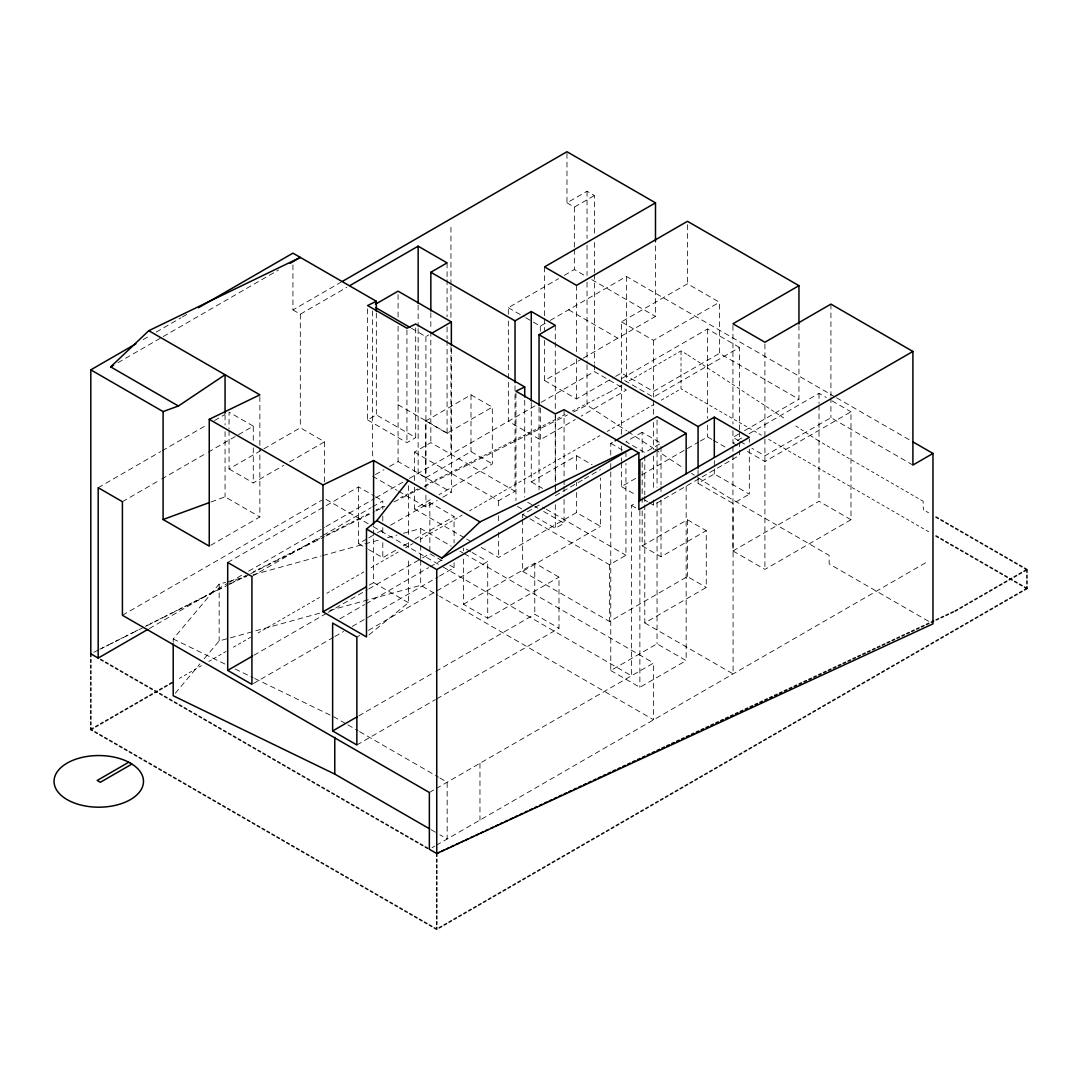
<?xml version="1.0" encoding="UTF-8"?>
<svg xmlns="http://www.w3.org/2000/svg" width="1081" height="1081" viewBox="0 0 1081 1081"><rect width="100%" height="100%" fill="white"/><g stroke="black" fill="none" stroke-linecap="round" stroke-linejoin="round"><path stroke-width="0.75" stroke-dasharray="5 3.75" d="M173.203 642.303L173.203 638.966L219.159 584.132L225.632 582.348M175.352 693.205L199.917 663.883M204.201 658.775L219.159 640.925L321.557 612.67M369.04 634.858L408.388 602.685L408.388 557.526M143.151 339.623L150.421 335.421M156.245 332.07L180.959 317.8M182.419 316.949L186.783 314.436M117.978 362.675L161.745 337.407M163.204 336.569L278.439 270.034M292.937 264.831L292.937 309.936L341.042 282.168M292.937 309.936L300.315 314.193L346.866 287.33M566.971 153.38L566.971 202.85L587.037 191.256L594.415 195.512L594.415 235.766M566.971 202.85L574.349 207.106L594.415 195.512M98.182 487.693L160.704 451.601M162.15 450.763L207.228 424.738M214.497 420.536L224.686 414.658M122.41 501.692L160.218 479.856M161.677 479.018L206.741 452.993M208.201 452.155L253.278 426.13L253.278 441.17M411.51 328.3L425.914 336.61L428.738 334.975M229.05 430.522L229.05 468.938L262.494 449.615M263.953 448.777L300.315 427.779L324.557 441.778L324.557 481.869M508.34 314.368L508.34 307.68L558.553 278.695M564.296 275.385L574.349 269.574L585.97 276.29M229.05 468.938L253.278 482.923L283.83 465.289M289.64 461.938L324.557 441.778M367.594 308.896L367.594 419.928L376.337 414.888L415.685 437.602L415.685 324.016M525.785 317.76L540.311 326.138L548.797 321.246M550.215 320.422L626.385 276.452L835.154 396.984M210.7 545.31L259.859 516.934L259.859 448.358M418.144 328.624L418.144 473.343L425.752 477.748L425.752 420.955L471.005 394.822L492.314 407.132L492.314 463.925L438.954 494.733M367.594 419.928L406.942 442.656L415.685 437.602M621.467 434.319L621.467 321.881L687.462 283.776L719.433 302.234L719.433 353.352L798.954 399.254L798.954 325.759M122.41 615.278L321.652 500.246M375.458 474.6L383.944 469.708M389.592 466.438L398.078 461.546L451.358 492.301L451.358 346.974M414.442 480.491L414.442 452.088L430.833 442.629L515.029 491.247L515.029 384.336M425.752 420.955L447.075 433.251L492.314 407.132M227.699 562.471L358.568 486.923L374.242 495.976M544.54 340.407L544.54 380.498L581.889 358.933M583.335 358.095L655.491 316.436L655.491 241.266M149.313 628.561L228.213 583.01M229.672 582.159L242.82 574.565M248.657 571.2L324.638 527.339M326.097 526.488L374.31 498.652M375.769 497.814L407.915 479.248M409.375 478.41L535.433 405.632M541.135 402.348L594.415 371.58L626.385 390.038L581.159 416.144M621.467 321.881L653.437 340.339L719.433 302.234M251.927 576.47L321.733 536.176M323.178 535.325L371.161 507.624M372.621 506.786L382.796 500.908L382.796 509.259M425.752 477.748L471.005 451.628L492.314 463.925M544.54 380.498L576.511 398.957L614.211 377.188M615.67 376.35L621.467 372.999L653.437 391.457L719.433 353.352M739.512 347.447L707.542 328.989L621.467 378.674L653.437 397.132L739.512 347.447L739.512 430.062M609.698 392.092L612.157 390.673M614.616 389.255L617.075 387.836M619.535 386.417L621.994 384.998M629.372 380.742L631.831 379.323M634.29 377.904L636.75 376.485M639.209 375.066L641.668 373.634M644.127 372.215L646.587 370.797M649.046 369.378L651.505 367.959M653.964 366.54L656.424 365.121M658.883 363.702L661.342 362.284M663.802 360.865L666.261 359.446M668.72 358.027L671.179 356.608M673.639 355.19L676.098 353.757M678.557 352.338L681.016 350.92L681.841 351.393M414.442 487.166L414.442 508.894L433.184 498.071M358.568 486.923L358.568 543.716L367.297 538.676M368.743 537.838L376.026 533.636M377.472 532.798L384.741 528.595M390.565 525.244L429.846 502.557L454.074 516.556L454.074 542.932M508.34 321.043L508.34 421.279L540.311 439.737L575.322 419.523M398.551 491.193L425.914 506.989L437.224 500.462M442.872 497.206L451.358 492.301M368.54 549.472L382.796 557.701L397.349 549.31M403.159 545.946L408.983 542.594M414.793 539.23L454.074 516.556M179.338 678.436L181.797 677.017M184.256 675.598L186.716 674.166M189.175 672.747L191.634 671.328M194.094 669.909L196.553 668.49M199.012 667.072L201.471 665.653M208.849 661.396L211.308 659.978M213.768 658.559L216.214 657.14M218.673 655.708L221.132 654.289M223.591 652.87L226.051 651.451M233.428 647.195L235.888 645.776M238.347 644.357L240.806 642.938M243.266 641.519L245.725 640.101M248.184 638.682L250.643 637.263M258.021 632.993L260.48 631.574M262.94 630.155L265.399 628.737M267.858 627.318L270.318 625.899M272.777 624.48L275.236 623.061M277.695 621.643L280.155 620.224M282.614 618.805L285.073 617.373M287.532 615.954L289.992 614.535M292.451 613.116L294.91 611.697M297.37 610.279L299.829 608.86M302.288 607.441L304.747 606.022M307.207 604.603L309.666 603.184M312.125 601.766L314.585 600.347M317.044 598.915L319.503 597.496M326.881 593.239L329.34 591.82M331.799 590.402L334.259 588.983M336.718 587.564L339.177 586.145M341.637 584.726L344.096 583.308M346.555 581.889L349.014 580.456M351.474 579.038L353.933 577.619M356.392 576.2L358.851 574.781M361.311 573.362L363.77 571.944M371.148 567.687L373.607 566.268M376.066 564.85L378.526 563.431M380.985 562.012L383.444 560.58M385.903 559.161L388.363 557.742M390.822 556.323L393.281 554.904M395.741 553.486L398.2 552.067M405.578 547.81L408.037 546.391M410.496 544.973L412.956 543.554M420.333 539.284L422.793 537.865M425.252 536.446L427.711 535.027M430.17 533.609L432.63 532.19M435.089 530.771L437.548 529.352M440.008 527.933L442.467 526.515M444.926 525.096L447.385 523.663M449.845 522.245L452.304 520.826M454.763 519.407L457.222 517.988M459.682 516.569L462.141 515.151M469.519 510.894L471.978 509.475M474.437 508.056L476.897 506.638M479.356 505.219L481.815 503.787M484.274 502.368L486.734 500.949M489.193 499.53L491.652 498.111M494.112 496.692L496.571 495.274M499.03 493.855L501.489 492.436M503.949 491.017L506.408 489.598M508.867 488.18L511.327 486.761M513.786 485.328L516.245 483.91M518.704 482.491L521.164 481.072M523.623 479.653L526.082 478.234M528.541 476.816L531.001 475.397M533.46 473.978L535.919 472.559M538.379 471.14L540.838 469.722M543.297 468.303L545.756 466.87M548.216 465.452L550.675 464.033M553.134 462.614L555.593 461.195M558.053 459.776L560.512 458.358M562.971 456.939L565.431 455.52M567.89 454.101L570.349 452.682M572.808 451.263L575.268 449.845M577.727 448.412L580.186 446.994M582.645 445.575L585.105 444.156M587.564 442.737L590.023 441.318M592.483 439.899L594.942 438.481M597.401 437.062L599.86 435.643M607.238 431.387L609.698 429.968M612.157 428.535L614.616 427.117M617.075 425.698L619.535 424.279M621.994 422.86L624.453 421.441M626.912 420.023L629.372 418.604M631.831 417.185L634.29 415.766M636.75 414.347L639.209 412.928M641.668 411.51L644.127 410.077M646.587 408.659L649.046 407.24M651.505 405.821L653.964 404.402M661.342 400.146L663.802 398.727M666.261 397.308L668.72 395.889M671.179 394.47L673.639 393.052M676.098 391.619L678.557 390.2M414.442 452.088L498.638 500.706L515.029 491.247M531.271 402.578L531.271 481.869L576.511 455.75L592.05 464.708M610.765 455.115L610.765 443.332L613.657 441.67M369.256 585.105L373.594 582.605L373.594 525.731M253.873 655.275L326.584 613.292M328.043 612.454L367.31 589.78M368.756 588.942L421.117 558.715M422.563 557.877L429.846 553.675L444.102 561.904M642.168 432.305L625.94 441.683L644.789 452.561L661.018 443.196L642.168 432.305L642.168 455.696M339.893 618.859L364.608 604.59M366.067 603.752L428.589 567.647M430.049 566.809L443.129 559.255M522.65 517.907L522.65 514.57L539.041 505.097L544.838 508.448M555.283 495.733L583.01 479.721M584.47 478.869L600.523 469.6M253.386 683.53L333.367 637.358M334.826 636.52L343.555 631.48M352.271 626.44L438.075 576.903M439.535 576.065L454.074 567.674L454.074 562.728M356.865 637.047L359.77 635.371M368.486 630.331L435.373 591.712M436.832 590.875L487.72 561.485L487.72 618.278L463.492 604.293L463.492 557.526M481.221 547.445L498.638 557.499L576.511 512.543L600.523 526.393L600.523 477.964M621.467 462.979L621.467 486.585L636.06 478.167M641.884 474.789L698.785 441.94M700.245 441.102L707.542 436.886L711.893 439.413M534.906 516.529L555.31 528.312L564.066 523.258L564.066 494.868M738.688 434.049L732.945 437.359L738.769 440.724M744.431 430.738L798.954 399.254M732.945 430.684L732.945 443.048L743.16 437.143M748.998 433.778L819.02 393.349L826.289 397.538M443.278 567.106L631.493 675.787L631.493 505.395L635.858 502.881M463.492 604.293L534.771 563.147L558.999 577.132L558.999 628.25L436.846 698.772M522.65 519.583L522.65 571.363L600.523 526.393M649.073 502.53L653.437 505.043L739.512 455.344L739.512 450.291M698.069 478.315L698.069 483.329L714.311 473.951L749.322 494.166L749.322 449.074M912.905 465.046L830.924 417.712L764.916 455.817L751.849 448.264M487.72 618.278L558.999 577.132M732.945 454.844L732.945 550.945L764.916 569.403L850.99 519.718L850.99 411.807L764.916 461.506L747.484 451.439M529.893 518.745L609.535 564.728L625.94 555.269L625.94 463.398M642.168 510.813L642.168 545.891L687.408 519.772L706.271 530.663L706.271 587.456L644.789 622.953L644.789 504.868M358.797 715.852L434.427 672.193M435.873 671.355L534.771 614.251L558.999 628.25M698.069 483.329L733.08 503.543L749.322 494.166M642.168 545.891L661.018 556.783L706.271 530.663M356.865 744.958L435.386 699.61M522.65 571.363L609.535 621.534L687.408 576.565L706.271 587.456M732.945 550.945L819.02 501.26L850.99 519.718M610.765 471.938L610.765 670.517L657.045 643.79L686.151 660.599L686.151 485.585M429.36 792.495L434.832 789.319M436.211 788.535L653.627 663.004L653.627 719.797L439.616 596.239M610.765 670.517L639.871 687.313L686.151 660.599M432.089 847.707L434.832 846.112M436.211 845.328L925.593 562.782M101.128 648.614L103.573 647.37M106.033 646.141L108.478 644.898M110.938 643.668L113.397 642.425M115.843 641.182L118.302 639.952M120.761 638.709L123.207 637.479M125.666 636.236L128.126 634.993M130.571 633.763L133.031 632.52M135.476 631.29L137.936 630.047M145.3 626.331L147.759 625.102M150.205 623.859L152.664 622.615M155.124 621.386L157.569 620.143M160.029 618.913L162.474 617.67M164.934 616.427L167.393 615.197M169.839 613.954L172.298 612.724M174.757 611.481L177.203 610.238M179.662 609.008L182.121 607.765M184.567 606.536L187.027 605.292M189.472 604.049L191.932 602.82M194.391 601.577L196.837 600.347M199.296 599.104L201.755 597.861M204.201 596.631L206.66 595.388M209.119 594.158L211.565 592.915M214.024 591.672L216.47 590.442M218.93 589.199L221.389 587.969M228.753 584.253L231.199 583.01M233.658 581.781L236.104 580.538M238.563 579.308L241.022 578.065M243.468 576.822L245.928 575.592M253.292 571.876L255.751 570.633M258.197 569.403L260.656 568.16M263.102 566.93L265.561 565.687M268.02 564.444L270.466 563.215M272.925 561.971L275.385 560.742M277.831 559.499L280.29 558.255M282.749 557.026L285.195 555.783M287.654 554.553L290.1 553.31M292.559 552.067L295.018 550.837M297.464 549.594L299.923 548.364M302.383 547.121L304.828 545.878M307.288 544.648L309.747 543.405M312.193 542.176L314.652 540.932M317.098 539.689L319.557 538.46M326.921 534.744L329.381 533.501M331.826 532.271L334.286 531.028M336.731 529.798L339.191 528.555M341.65 527.312L344.096 526.082M346.555 524.839L349.014 523.609M351.46 522.366L353.919 521.123M356.379 519.893L358.824 518.65M361.284 517.421L363.729 516.178M366.189 514.934L368.648 513.705M376.012 509.989L378.458 508.746M380.917 507.516L383.377 506.273M400.551 497.611L403.01 496.368M405.456 495.139L407.915 493.895M410.375 492.666L412.82 491.423M415.28 490.179L417.725 488.95M425.09 485.234L427.549 483.991M430.008 482.761L432.454 481.518M434.913 480.288L437.373 479.045M439.818 477.802L442.278 476.572M444.723 475.329L447.183 474.1M449.642 472.856L452.088 471.613M454.547 470.384L457.006 469.14M459.452 467.911L461.911 466.668M464.357 465.425L466.816 464.195M469.276 462.952L471.721 461.722M474.181 460.479L476.64 459.236M479.086 458.006L481.545 456.763M484.004 455.533L486.45 454.29M488.909 453.047L491.355 451.817M493.814 450.574L496.274 449.345M498.719 448.102L501.179 446.858M503.638 445.629L506.084 444.386M508.543 443.156L511.002 441.913M513.448 440.67L515.907 439.44M518.353 438.197L520.812 436.967M523.272 435.724L525.717 434.481M528.177 433.251L530.636 432.008M533.082 430.779L535.541 429.535M538 428.292L540.446 427.063M542.905 425.819L545.351 424.59M547.81 423.347L550.27 422.103M552.715 420.874L555.175 419.631M557.634 418.401L560.08 417.158M562.539 415.915L564.985 414.685M572.349 410.969L574.808 409.726M577.268 408.496L579.713 407.253M582.173 406.024L584.632 404.78M587.078 403.537L589.537 402.308M591.983 401.065L594.442 399.835M596.901 398.592L599.347 397.349M601.806 396.119L604.265 394.876M606.711 393.646L609.171 392.403M93.817 652.302L98.344 650.046M99.844 649.289L145.097 626.615M146.611 625.858L228.05 585.051M229.564 584.294L249.171 574.47M250.684 573.714L324.584 536.676M326.097 535.919L374.364 511.745M375.877 510.989L384.917 506.449M393.97 501.922L422.63 487.558M424.144 486.801L567.43 415.009M573.457 411.983L587.037 405.186L626.642 430.738M211.119 501.935L225.064 496.841L259.859 516.934M227.253 581.902L246.671 576.538M253.143 574.754L321.138 555.999M322.76 555.553L381.025 539.46M387.511 537.676L397.051 535.041M403.362 533.311L420.698 528.514L451.263 546.175M329.678 610.427L420.698 585.321L438.17 595.401M173.203 638.966L226.051 664.585M235.118 668.99L253.238 677.773M254.751 678.503L334.772 717.311L346.447 724.054M836.613 397.822L911.067 440.805M832.1 400.902L850.99 411.807M591.78 279.641L655.491 316.436M684.3 352.811L686.759 354.23M819.844 441.589L815.52 438.886M822.303 443.007L824.762 444.426M827.222 445.845L829.681 447.264M832.14 448.683L834.6 450.101M837.059 451.52L839.518 452.939M841.977 454.358L844.437 455.79M846.896 457.209L849.355 458.628M851.814 460.047L854.274 461.465M856.733 462.884L859.192 464.303M861.652 465.722L864.111 467.141M866.57 468.559L869.029 469.978M871.489 471.397L873.948 472.816M876.407 474.248L878.867 475.667M881.326 477.086L883.785 478.505M886.244 479.923L888.704 481.342M891.163 482.761L893.622 484.18M896.081 485.599L898.541 487.018M901 488.436L903.459 489.855M905.919 491.274L908.378 492.693M910.837 494.125L913.296 495.544M915.756 496.963L918.215 498.382M920.674 499.8L923.133 501.219L923.133 503.962M923.66 509.948L923.133 506.8M926.12 511.367L928.579 512.786M568.62 309.801L617.805 338.191M682.652 389.728L681.016 388.782L681.016 385.944M685.111 391.146L687.57 392.579M690.029 393.997L692.489 395.416M694.948 396.835L697.407 398.254M699.866 399.673L702.326 401.092M704.785 402.51L707.244 403.929M709.704 405.348L712.163 406.767M714.622 408.186L717.081 409.604M719.541 411.037L722 412.456M724.459 413.874L726.918 415.293M729.378 416.712L731.837 418.131M734.296 419.55L736.756 420.968M739.215 422.387L741.674 423.806M744.133 425.225L746.593 426.644M749.052 428.062L751.511 429.481M753.97 430.914L756.43 432.332M758.889 433.751L761.348 435.17M768.726 439.427L771.185 440.845M773.645 442.264L776.104 443.683M778.563 445.102L781.023 446.521M783.482 447.939L785.941 449.372M788.4 450.791L790.86 452.209M793.319 453.628L795.778 455.047M798.237 456.466L800.697 457.885M803.156 459.303L805.615 460.722M808.075 462.141L810.534 463.56M812.993 464.979L815.452 466.397M817.912 467.83L820.371 469.249M822.83 470.667L825.289 472.086M827.749 473.505L830.208 474.924M832.667 476.343L835.127 477.761M837.586 479.18L840.045 480.599M842.504 482.018L844.964 483.437M847.423 484.856L849.882 486.274M852.341 487.707L854.801 489.125M857.26 490.544L859.719 491.963M862.179 493.382L864.638 494.801M867.097 496.22L869.556 497.638M872.016 499.057L874.475 500.476M876.934 501.895L879.394 503.314M881.853 504.732L884.312 506.165M886.771 507.584L889.231 509.002M891.69 510.421L894.149 511.84M896.608 513.259L899.068 514.678M901.527 516.096L903.986 517.515M906.446 518.934L908.905 520.353M911.364 521.772L913.823 523.19M916.283 524.623L918.742 526.042M921.201 527.46L923.66 528.879M926.12 530.298L928.579 531.717M508.34 307.68L524.326 316.909M740.215 441.561L746.025 444.913M732.945 443.048L740.215 447.237M713.352 440.251L724.973 446.953M928.647 621.332L829.154 563.904L829.154 555.377L724 494.666L695.772 476.14M610.765 443.332L622.413 450.061M621.467 486.585L635.993 494.976M644.722 500.003L647.627 501.692M631.493 505.395L638.871 509.664M398.078 404.753L451.358 435.508M531.271 481.869L542.567 488.396M546.283 509.286L625.94 555.269M527.636 502.233L533.46 505.597M534.919 506.435L537.838 508.124M543.662 511.489L564.066 523.258M517.421 506.435L521.799 508.962M522.65 514.57L528.433 517.907M644.789 622.953L733.08 673.922L733.08 503.543M372.634 476.235L397.119 490.369M414.442 508.894L465.249 538.216M466.695 539.068L472.505 542.419M253.278 426.13L229.05 412.145L229.05 428.846M375.675 496.801L382.796 500.908M470.613 551.621L463.492 547.499L463.492 550.837M472.046 552.432L487.72 561.485M460.006 551.215L462.911 552.891M464.371 553.742L653.627 663.004M449.791 565.201L454.074 567.674M325.989 499.395L372.04 525.988M373.472 526.812L441.818 566.268M358.568 543.716L367.121 548.648M373.594 582.605L408.388 602.685M347.906 724.892L358.122 730.797M359.581 731.634L438.413 777.144M439.872 777.996L447.169 782.198L447.169 839.005L439.872 834.789M431.116 829.722L438.413 833.937M687.948 355.014L690.394 356.635M692.853 358.243L695.313 359.865M697.758 361.473L700.218 363.081M702.664 364.702L705.123 366.31M707.569 367.918L710.028 369.54M712.487 371.148L714.933 372.756M717.392 374.377L719.838 375.985M722.297 377.607L724.743 379.215M727.202 380.823L729.648 382.444M732.107 384.052L734.567 385.66M737.012 387.282L739.472 388.89M741.917 390.498L744.377 392.119M746.822 393.727L749.282 395.349M751.741 396.957L754.187 398.565M756.646 400.186L759.092 401.794M761.551 403.402L763.997 405.024M766.456 406.632L768.902 408.253M771.361 409.861L773.82 411.469M776.266 413.091L778.725 414.699M781.171 416.307L783.63 417.928M795.9 425.995L798.346 427.603M800.805 429.211L803.251 430.833M805.71 432.441L808.156 434.049M810.615 435.67L813.074 437.278M628.047 431.657L653.451 448.345M654.856 449.264L683.07 467.803M691.543 473.356L694.367 475.208M830.924 304.126L830.924 395.997M830.924 397.673L830.924 417.712M819.02 393.349L819.02 403.47M819.02 405.145L819.02 501.26M764.916 343.907L764.916 437.44M764.916 439.116L764.916 569.403M749.322 439.048L749.322 442.386M739.512 431.738L739.512 440.17M739.512 441.859L739.512 448.601M732.945 325.449L732.945 423.995M732.945 446.412L732.945 453.155M714.311 460.587L714.311 467.276M714.311 468.938L714.311 473.951M707.542 328.989L707.542 418.347M707.542 425.09L707.542 436.886M698.069 469.965L698.069 476.653M687.462 224.686L687.462 283.776M687.408 519.772L687.408 576.565M681.016 351.865L681.016 354.703M681.016 357.554L681.016 360.392M681.016 363.23L681.016 366.067M681.016 368.905L681.016 371.742M681.016 374.594L681.016 377.431M681.016 380.269L681.016 383.106M661.018 446.534L661.018 484.95M661.018 486.626L661.018 493.301M661.018 499.99L661.018 556.783M657.045 419.982L657.045 450.277M657.045 451.953L657.045 487.301M657.045 502.435L657.045 643.79M653.437 340.339L653.437 397.132M653.437 400.51L653.437 415.685M653.437 422.428L653.437 449.399M653.437 456.141L653.437 489.869M653.437 499.99L653.437 505.043M644.789 455.939L644.789 494.733M644.789 496.422L644.789 503.178M642.168 462.371L642.168 495.787M642.168 497.449L642.168 504.138M639.871 510.624L639.871 687.313M626.385 276.452L626.385 381.688M625.94 453.371L625.94 456.709M621.467 446.115L621.467 451.182M621.467 457.925L621.467 461.29M610.765 463.533L610.765 470.262M609.535 564.728L609.535 621.534M594.415 242.468L594.415 272.655M594.415 274.331L594.415 363.189M594.415 364.878L594.415 371.58M587.037 191.256L587.037 238.428M587.037 245.157L587.037 275.479M587.037 282.222L587.037 363.067M587.037 364.756L587.037 405.186M576.511 285.357L576.511 352.176M576.511 358.865L576.511 398.957M576.511 455.75L576.511 472.451M576.511 482.477L576.511 485.815M576.511 492.49L576.511 512.543M574.349 207.106L574.349 247.63M574.349 249.319L574.349 269.574M564.066 409.672L564.066 478.167M564.066 479.829L564.066 484.842M564.066 486.518L564.066 493.193M555.31 415.59L555.31 486.247M555.31 487.936L555.31 494.666M555.31 504.759L555.31 528.312M555.283 325.34L555.283 340.529M555.283 342.218L555.283 411.375M555.283 413.064L555.283 482.234M555.283 483.923L555.283 490.666M544.54 266.899L544.54 317.017M544.54 318.692L544.54 330.381M540.311 326.138L540.311 331.151M540.311 407.996L540.311 439.737M539.041 407.253L539.041 489.923M534.771 563.147L534.771 614.251M524.717 400.321L524.717 497.206M515.961 392.876L515.961 500.544M498.638 500.706L498.638 509.056M498.638 515.745L498.638 520.745M498.638 532.447L498.638 557.499M479.964 763.267L479.964 820.074M471.005 394.822L471.005 451.628M450.939 227.24L450.939 284.452M450.939 286.141L450.939 318.111M450.939 346.717L450.939 454.412M447.075 262.872L447.075 278.06M447.075 279.736L447.075 316.855M447.075 326.975L447.075 338.785M447.075 340.474L447.075 433.251M430.833 312.733L430.833 329.597M430.833 331.286L430.833 442.629M429.846 502.557L429.846 552.026M425.914 336.61L425.914 488.436M425.914 495.179L425.914 506.989M420.698 528.514L420.698 543.554M420.698 545.229L420.698 558.593M420.698 560.255L420.698 585.321M418.144 305.072L418.144 326.948M408.388 485.612L408.388 535.784M408.388 542.473L408.388 549.162M406.942 329.921L406.942 442.656M398.078 294.505L398.078 317.882M398.078 326.246L398.078 461.546M382.796 515.948L382.796 520.961M382.796 527.636L382.796 534.325M382.796 542.676L382.796 557.701M376.337 312.99L376.337 414.888M372.634 310.909L372.634 459.357M300.315 314.193L300.315 427.779M259.859 396.511L259.859 446.683M253.278 447.845L253.278 482.923M225.064 414.888L225.064 424.928M225.064 431.616L225.064 496.841M219.159 584.132L219.159 640.925"/><path stroke-width="1.5" d="M90.804 656.653L90.804 369.851L163.096 411.591L163.096 519.502L209.255 546.148L209.255 419.32L322.989 484.977L322.989 611.819L366.5 636.939L366.5 529.028L376.85 520.556L408.388 480.586M225.064 413.212L225.064 374.756L178.406 405.997L110.681 366.891L148.786 330.705L300.315 257.4L290.113 263.305M441.859 558.093L479.964 521.907L631.493 448.601L441.859 558.093L376.85 520.556M90.804 369.851L135.882 343.826M198.418 307.72L292.937 253.143L376.337 301.288L376.337 311.314M110.681 366.891L113.6 365.202M342.501 281.33L566.971 151.732L655.491 202.85L655.491 241.266M349.771 285.641L418.144 246.171L447.075 262.872L430.833 272.25L430.833 311.044M375.458 304.22L398.078 291.167L451.358 321.922L451.358 345.312M655.491 202.85L544.54 266.899L576.511 285.357L687.462 221.308L798.954 285.668L798.954 324.084M431.562 333.353L451.358 321.922M430.833 272.25L515.029 320.854L531.271 311.49L555.283 325.34L539.041 334.718L539.041 405.578M90.804 653.816L98.182 658.086L147.854 629.399M798.954 285.668L732.945 323.773L764.916 342.231L830.924 304.126L912.905 351.46L912.905 465.046L932.971 453.452L932.971 623.832L436.738 853.544L429.36 849.288L429.36 792.495L122.41 615.278L122.41 501.692L98.182 487.693L98.182 658.086M90.804 727.648L90.804 729.54L93.263 728.121M95.723 726.702L98.182 725.283M100.641 723.865L103.1 722.446M105.56 721.027L108.019 719.608M110.478 718.189L112.937 716.771M115.397 715.352L117.856 713.933M120.315 712.501L122.775 711.082M125.234 709.663L127.693 708.244M130.152 706.825L132.612 705.407M135.071 703.988L137.53 702.569M139.989 701.15L142.449 699.731M144.908 698.312L147.367 696.894M149.827 695.475L152.286 694.056M154.745 692.624L157.204 691.205M159.664 689.786L162.123 688.367M164.582 686.948L167.042 685.53M169.501 684.111L171.96 682.692M615.103 440.832L657.045 416.617L686.151 433.413L686.151 473.802M322.989 611.819L366.364 586.767M227.699 670.382L251.927 684.381L251.927 576.47L227.699 562.471L227.699 670.382L252.414 656.113M366.5 529.028L436.738 569.579L638.871 452.871L638.871 509.664L912.905 351.46M686.151 433.413L639.871 460.141L639.871 500.53M539.041 334.718L698.069 426.536L714.311 417.158L749.322 437.373L638.776 501.206M128.707 762.254L97.182 780.455L100.344 782.279L131.868 764.078M332.624 730.959L356.865 744.958L356.865 637.047L332.624 623.048L332.624 730.959L357.352 716.689M955.104 611.062L957.563 609.643M960.023 608.225L962.482 606.792M964.941 605.374L967.4 603.955M969.86 602.536L972.319 601.117M974.778 599.698L977.238 598.279M979.697 596.861L982.156 595.442M984.615 594.023L987.075 592.604M989.534 591.185L991.993 589.767M994.452 588.334L996.912 586.915M999.371 585.497L1001.83 584.078M1004.29 582.659L1006.749 581.24M1009.208 579.821L1011.667 578.403M1014.127 576.984L1016.586 575.565M1019.045 574.146L1021.504 572.727M1023.964 571.309L1026.423 569.89M439.197 927.849L441.656 926.431M444.115 925.012L446.575 923.593M449.034 922.174L451.493 920.755M453.952 919.323L456.412 917.904M458.871 916.485L461.33 915.067M463.79 913.648L466.249 912.229M468.708 910.81L471.167 909.391M473.627 907.972L476.086 906.554M478.545 905.135L481.004 903.716M483.464 902.297L485.923 900.865M488.382 899.446L490.842 898.027M493.301 896.608L495.76 895.19M498.219 893.771L500.679 892.352M503.138 890.933L505.597 889.514M508.056 888.096L510.516 886.677M512.975 885.258L515.434 883.839M517.894 882.42L520.353 880.988M522.812 879.569L525.271 878.15M527.731 876.732L530.19 875.313M532.649 873.894L535.109 872.475M537.568 871.056L540.014 869.637M542.473 868.219L544.932 866.8M547.391 865.381L549.851 863.962M552.31 862.53L554.769 861.111M557.228 859.692L559.688 858.273M562.147 856.855L564.606 855.436M567.066 854.017L569.525 852.598M571.984 851.179L574.443 849.761M576.903 848.342L579.362 846.923M581.821 845.504L584.28 844.072M586.74 842.653L589.199 841.234M591.658 839.815L594.118 838.397M596.577 836.978L599.036 835.559M601.495 834.14L603.955 832.721M606.414 831.303L608.873 829.884M611.333 828.465L613.792 827.046M616.251 825.614L618.71 824.195M621.17 822.776L623.629 821.357M626.088 819.938L628.547 818.52M631.007 817.101L633.466 815.682M635.925 814.263L638.385 812.844M640.844 811.426L643.303 810.007M645.762 808.588L648.222 807.169M650.681 805.737L653.14 804.318M655.599 802.899L658.059 801.48M660.518 800.062L662.977 798.643M665.437 797.224L667.896 795.805M670.355 794.386L672.814 792.968M675.274 791.549L677.733 790.13M680.192 788.711L682.652 787.279M685.111 785.86L687.57 784.441M690.029 783.022L692.489 781.604M694.948 780.185L697.407 778.766M699.866 777.347L702.326 775.928M704.785 774.509L707.244 773.091M709.704 771.672L712.163 770.253M714.622 768.821L717.081 767.402M719.541 765.983L722 764.564M724.459 763.145L726.918 761.727M729.378 760.308L731.837 758.889M734.296 757.47L736.756 756.051M739.215 754.633L741.674 753.214M744.133 751.795L746.593 750.376M749.052 748.944L751.511 747.525M753.97 746.106L756.43 744.687M758.889 743.269L761.348 741.85M763.808 740.431L766.267 739.012M768.726 737.593L771.185 736.175M773.645 734.756L776.104 733.337M778.563 731.918L781.023 730.486M783.482 729.067L785.941 727.648M788.4 726.229L790.86 724.811M793.319 723.392L795.778 721.973M798.237 720.554L800.697 719.135M803.156 717.716L805.615 716.298M808.075 714.879L810.534 713.46M812.993 712.028L815.452 710.609M817.912 709.19L820.371 707.771M822.83 706.352L825.289 704.934M827.749 703.515L830.208 702.096M832.667 700.677L835.127 699.258M837.586 697.84L840.045 696.421M842.504 695.002L844.964 693.57M847.423 692.151L849.882 690.732M852.341 689.313L854.801 687.894M857.26 686.476L859.719 685.057M862.179 683.638L864.638 682.219M867.097 680.8L869.556 679.381M872.016 677.963L874.475 676.544M876.934 675.125L879.394 673.693M881.853 672.274L884.312 670.855M886.771 669.436L889.231 668.017M891.69 666.599L894.149 665.18M896.608 663.761L899.068 662.342M901.527 660.923L903.986 659.505M906.446 658.086L908.905 656.667M911.364 655.235L913.823 653.816M916.283 652.397L918.742 650.978M921.201 649.559L923.66 648.141M926.12 646.722L928.579 645.303M931.038 643.884L933.498 642.465M935.957 641.047L938.416 639.628M940.875 638.209L943.335 636.777M945.794 635.358L948.253 633.939M950.712 632.52L953.172 631.101M955.631 629.683L958.09 628.264M960.55 626.845L963.009 625.426M965.468 624.007L967.927 622.588M970.387 621.17L972.846 619.751M975.305 618.332L977.765 616.9M980.224 615.481L982.683 614.062M985.142 612.643L987.602 611.224M990.061 609.806L992.52 608.387M994.979 606.968L997.439 605.549M999.898 604.13L1002.357 602.712M1004.817 601.293L1007.276 599.874M1009.735 598.442L1012.194 597.023M1014.654 595.604L1017.113 594.185M1019.572 592.766L1022.031 591.348M1024.491 589.929L1026.95 588.51L1026.95 586.618M376.337 301.288L367.594 305.531L406.942 328.246L415.685 324.016L524.717 386.957L524.717 396.984M209.255 419.32L259.859 394.835L148.786 330.705M524.717 386.957L515.961 391.187L555.31 413.901L564.066 409.672L638.871 452.871M322.989 484.977L373.594 460.506L479.964 521.907M436.738 853.544L439.183 852.396M441.629 851.247L444.075 850.112M446.521 848.963L448.98 847.815M451.426 846.666L453.871 845.531M456.317 844.383L458.763 843.234M461.209 842.085L463.668 840.95M466.114 839.802L468.559 838.653M471.005 837.505L473.451 836.37M475.91 835.221L478.356 834.073M480.802 832.924L483.248 831.789M485.693 830.64L488.139 829.492M490.598 828.343L493.044 827.208M495.49 826.06L497.936 824.911M500.381 823.763L502.841 822.627M505.286 821.479L507.732 820.33M510.178 819.182L512.624 818.047M515.069 816.898L517.529 815.75M519.975 814.601L522.42 813.452M524.866 812.317L527.312 811.169M529.771 810.02L532.217 808.872M534.663 807.737L537.108 806.588M539.554 805.44L542.013 804.291M544.459 803.156L546.905 802.007M549.351 800.859L551.796 799.71M554.242 798.575L556.701 797.427M559.147 796.278L561.593 795.13M564.039 793.995L566.485 792.846M568.944 791.697L571.39 790.549M573.835 789.414L576.281 788.265M578.727 787.117L581.173 785.968M583.632 784.833L586.078 783.684M588.523 782.536L590.969 781.387M593.415 780.252L595.874 779.104M598.32 777.955L600.766 776.807M603.212 775.672L605.657 774.523M608.103 773.374L610.562 772.226M613.008 771.091L615.454 769.942M617.9 768.794L620.345 767.645M622.805 766.51L625.25 765.362M627.696 764.213L630.142 763.064M632.588 761.929L635.033 760.781M637.493 759.632L639.938 758.484M642.384 757.349L644.83 756.2M647.276 755.051L649.735 753.903M652.181 752.754L654.627 751.619M657.072 750.471L659.518 749.322M661.977 748.174L664.423 747.039M666.869 745.89L669.315 744.741M671.76 743.593L674.206 742.458M676.665 741.309L679.111 740.161M681.557 739.012L684.003 737.877M686.449 736.729L688.908 735.58M691.354 734.431L693.799 733.296M696.245 732.148L698.691 730.999M701.137 729.851L703.596 728.716M706.042 727.567L708.487 726.418M710.933 725.27L713.379 724.135M715.838 722.986L718.284 721.838M720.73 720.689L723.175 719.554M725.621 718.406L728.067 717.257M730.526 716.108L732.972 714.973M735.418 713.825L737.864 712.676M740.309 711.528L742.769 710.393M745.214 709.244L747.66 708.096M750.106 706.947L752.552 705.812M754.997 704.663L757.457 703.515M759.902 702.366L762.348 701.231M764.794 700.083L767.24 698.934M769.699 697.785L772.145 696.65M774.591 695.502L777.036 694.353M779.482 693.205L781.941 692.07M784.387 690.921L786.833 689.773M789.279 688.624L791.724 687.475M794.17 686.34L796.629 685.192M799.075 684.043L801.521 682.895M803.967 681.76L806.412 680.611M808.872 679.463L811.318 678.314M813.763 677.179L816.209 676.03M818.655 674.882L821.101 673.733M823.56 672.598L826.006 671.45M828.451 670.301L830.897 669.153M833.343 668.017L835.802 666.869M838.248 665.72L840.694 664.572M843.139 663.437L845.585 662.288M848.031 661.14L850.49 659.991M852.936 658.856L855.382 657.707M857.828 656.559L860.273 655.41M862.733 654.275L865.178 653.127M867.624 651.978L870.07 650.83M872.516 649.695L874.961 648.546M877.421 647.397L879.866 646.249M882.312 645.114L884.758 643.965M887.204 642.817L889.663 641.668M892.109 640.533L894.555 639.384M897 638.236L899.446 637.087M901.905 635.952L904.351 634.804M906.797 633.655L909.243 632.507M911.688 631.372L914.134 630.223M916.593 629.074L919.039 627.926M921.485 626.777L923.931 625.642M926.376 624.494L928.836 623.345M931.282 622.197L933.727 621.062M936.173 619.913L938.619 618.764M941.065 617.616L943.524 616.481M945.97 615.332L948.415 614.184M950.861 613.035L953.307 611.9M163.096 411.591L178.406 405.997M163.096 519.502L209.565 502.503M429.657 828.884L334.772 774.104L173.203 695.759L173.203 643.979M912.526 441.656L932.971 453.452M935.957 517.042L938.416 518.461M940.875 519.88L943.335 521.299M945.794 522.718L948.253 524.136M950.712 525.569L953.172 526.988M955.631 528.406L958.09 529.825M960.55 531.244L963.009 532.663M965.468 534.082L967.927 535.5M970.387 536.919L972.846 538.338M975.305 539.757L977.765 541.176M980.224 542.594L982.683 544.027M985.142 545.446L987.602 546.864M990.061 548.283L992.52 549.702M994.979 551.121L997.439 552.54M999.898 553.958L1002.357 555.377M1004.817 556.796L1007.276 558.215M1009.735 559.634L1012.194 561.053M1014.654 562.485L1017.113 563.904M1019.572 565.322L1022.031 566.741M1024.491 568.16L1026.95 569.579L1026.95 572.417M935.957 535.973L938.416 537.392M940.875 538.811L943.335 540.23M945.794 541.649L948.253 543.081M950.712 544.5L953.172 545.919M955.631 547.337L958.09 548.756M960.55 550.175L963.009 551.594M965.468 553.013L967.927 554.431M970.387 555.85L972.846 557.269M975.305 558.688L977.765 560.107M980.224 561.525L982.683 562.958M985.142 564.377L987.602 565.795M990.061 567.214L992.52 568.633M994.979 570.052L997.439 571.471M999.898 572.889L1002.357 574.308M1004.817 575.727L1007.276 577.146M1009.735 578.565L1012.194 579.984M1014.654 581.416L1017.113 582.835M1019.572 584.253L1022.031 585.672M1024.491 587.091L1026.95 588.51M375.512 307.517L410.077 327.462M100.641 659.505L103.1 660.923M105.56 662.342L108.019 663.761M110.478 665.18L112.937 666.599M115.397 668.017L117.856 669.436M120.315 670.855L122.775 672.274M125.234 673.693L127.693 675.112M130.152 676.544L132.612 677.963M135.071 679.381L137.53 680.8M139.989 682.219L142.449 683.638M144.908 685.057L147.367 686.476M149.827 687.894L152.286 689.313M154.745 690.732L157.204 692.151M159.664 693.57L162.123 694.988M164.582 696.421L167.042 697.84M169.501 699.258L171.96 700.677M174.419 702.096L176.879 703.515M179.338 704.934L181.797 706.352M184.256 707.771L186.716 709.19M189.175 710.609L191.634 712.028M194.094 713.446L196.553 714.879M199.012 716.298L201.471 717.716M203.931 719.135L206.39 720.554M208.849 721.973L211.308 723.392M213.768 724.811L216.214 726.229M218.673 727.648L221.132 729.067M223.591 730.486L226.051 731.905M228.51 733.337L230.969 734.756M233.428 736.175L235.888 737.593M238.347 739.012L240.806 740.431M243.266 741.85L245.725 743.269M248.184 744.687L250.643 746.106M253.103 747.525L255.562 748.944M258.021 750.363L260.48 751.781M262.94 753.214L265.399 754.633M267.858 756.051L270.318 757.47M272.777 758.889L275.236 760.308M277.695 761.727L280.155 763.145M282.614 764.564L285.073 765.983M287.532 767.402L289.992 768.821M292.451 770.24L294.91 771.672M297.37 773.091L299.829 774.509M302.288 775.928L304.747 777.347M307.207 778.766L309.666 780.185M312.125 781.604L314.585 783.022M317.044 784.441L319.503 785.86M321.962 787.279L324.422 788.698M326.881 790.13L329.34 791.549M331.799 792.968L334.259 794.386M336.718 795.805L339.177 797.224M341.637 798.643L344.096 800.062M346.555 801.48L349.014 802.899M351.474 804.318L353.933 805.737M356.392 807.156L358.851 808.588M361.311 810.007L363.77 811.426M366.229 812.844L368.689 814.263M371.148 815.682L373.607 817.101M376.066 818.52L378.526 819.938M380.985 821.357L383.444 822.776M385.903 824.195L388.363 825.614M390.822 827.033L393.281 828.465M395.741 829.884L398.2 831.303M400.659 832.721L403.118 834.14M405.578 835.559L408.037 836.978M410.496 838.397L412.956 839.815M415.415 841.234L417.874 842.653M420.333 844.072L422.793 845.491M425.252 846.923L427.711 848.342M90.804 729.54L92.439 730.486M94.898 731.918L97.358 733.337M99.817 734.756L102.276 736.175M104.735 737.593L107.195 739.012M109.654 740.431L112.113 741.85M114.572 743.269L117.032 744.687M119.491 746.106L121.95 747.525M124.41 748.944L126.869 750.376M129.328 751.795L131.787 753.214M134.247 754.633L136.706 756.051M139.165 757.47L141.625 758.889M144.084 760.308L146.543 761.727M149.002 763.145L151.462 764.564M153.921 765.983L156.38 767.402M158.839 768.821L161.299 770.253M163.758 771.672L166.217 773.091M168.677 774.509L171.136 775.928M173.595 777.347L176.054 778.766M178.514 780.185L180.973 781.604M183.432 783.022L185.891 784.441M188.351 785.86L190.81 787.279M193.269 788.711L195.729 790.13M198.188 791.549L200.647 792.968M203.106 794.386L205.566 795.805M208.025 797.224L210.484 798.643M212.943 800.062L215.403 801.48M217.862 802.899L220.321 804.318M222.781 805.737L225.24 807.169M227.699 808.588L230.158 810.007M232.618 811.426L235.077 812.844M237.536 814.263L239.996 815.682M242.455 817.101L244.914 818.52M247.373 819.938L249.833 821.357M252.292 822.776L254.751 824.195M257.21 825.614L259.67 827.046M262.129 828.465L264.588 829.884M267.048 831.303L269.507 832.721M271.966 834.14L274.425 835.559M276.885 836.978L279.344 838.397M281.803 839.815L284.262 841.234M286.722 842.653L289.181 844.072M291.64 845.504L294.1 846.923M296.559 848.342L299.018 849.761M301.477 851.179L303.937 852.598M306.396 854.017L308.855 855.436M311.314 856.855L313.774 858.273M316.233 859.692L318.692 861.111M321.152 862.53L323.611 863.962M326.07 865.381L328.529 866.8M330.989 868.219L333.448 869.637M335.907 871.056L338.367 872.475M340.826 873.894L343.285 875.313M345.744 876.732L348.204 878.15M350.663 879.569L353.122 880.988M355.581 882.42L358.041 883.839M360.5 885.258L362.959 886.677M365.419 888.096L367.878 889.514M370.337 890.933L372.796 892.352M375.256 893.771L377.715 895.19M380.174 896.608L382.633 898.027M385.093 899.446L387.552 900.865M390.011 902.297L392.471 903.716M394.93 905.135L397.389 906.554M399.848 907.972L402.308 909.391M404.767 910.81L407.226 912.229M409.685 913.648L412.145 915.067M414.604 916.485L417.063 917.904M419.523 919.323L421.982 920.755M424.441 922.174L426.9 923.593M429.36 925.012L431.819 926.431M434.278 927.849L436.738 929.268L436.738 927.376M1026.95 575.254L1026.95 578.092M1026.95 580.943L1026.95 583.781M714.311 417.158L714.311 457.249M698.069 426.536L698.069 468.289M531.271 311.49L531.271 400.889M515.029 320.854L515.029 382.66M436.738 569.579L436.738 856.382M436.738 859.219L436.738 862.057M436.738 864.908L436.738 867.746M436.738 870.583L436.738 873.421M436.738 876.259L436.738 879.096M436.738 881.934L436.738 884.785M436.738 887.623L436.738 890.46M436.738 893.298L436.738 896.135M436.738 898.973L436.738 901.824M436.738 904.662L436.738 907.5M436.738 910.337L436.738 913.175M436.738 916.012L436.738 918.85M436.738 921.701L436.738 924.539M418.144 246.171L418.144 303.383M373.594 460.506L373.594 524.055M334.772 737.364L334.772 774.104M90.804 659.505L90.804 662.342M90.804 665.18L90.804 668.017M90.804 670.855L90.804 673.693M90.804 676.544L90.804 679.381M90.804 682.219L90.804 685.057M90.804 687.894L90.804 690.732M90.804 693.57L90.804 696.421M90.804 699.258L90.804 702.096M90.804 704.934L90.804 707.771M90.804 710.609L90.804 713.46M90.804 716.298L90.804 719.135M90.804 721.973L90.804 724.811M130.382 763.105L125.991 760.889A44.713 25.822 0 0 0 55.104 775.78A44.713 25.822 0 0 0 108.451 806.575A44.713 25.822 0 0 0 134.247 765.645L130.382 763.105"/></g></svg>
